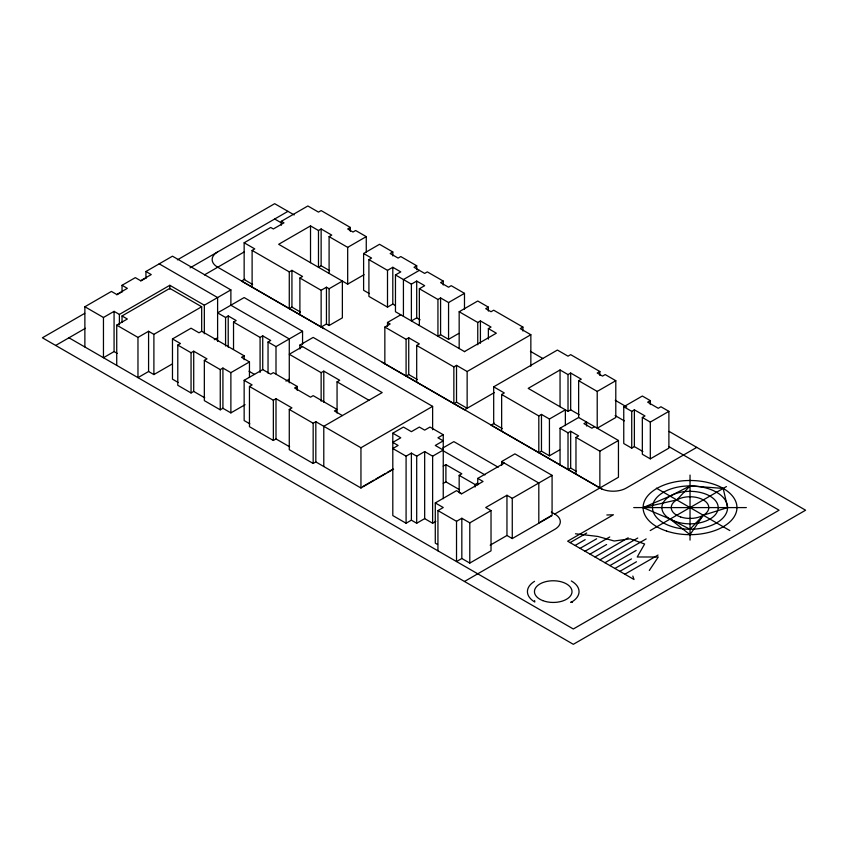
<?xml version="1.0" encoding="UTF-8"?>
<svg xmlns="http://www.w3.org/2000/svg" width="848" height="848" viewBox="0 0 848 848"><rect width="100%" height="100%" fill="white"/><g stroke="black" fill="none" stroke-linecap="round" stroke-linejoin="round"><path stroke-width="1.27" d="M572.368 602.228L571.033 602.398L571.276 601.582M649.314 570.428L658.271 556.998L637.219 556.988L644.628 544.003L630.181 538.819L614.206 541.003L597.681 536.424L575.463 533.784M703.299 515.245L690.028 534.685L670.121 519.082L643.102 507.592L670.121 496.091L690.028 485.915L723.206 488.427L727.573 507.592A37.545 21.677 0 0 1 671.256 526.354A37.545 21.677 0 0 1 671.256 488.819A37.545 21.677 0 0 1 727.573 507.592L703.299 515.245L690.028 529.258L670.121 519.082M690.028 485.915L676.757 499.928L643.102 507.592M84.874 346.98L84.874 306.753L111.417 291.426L116.727 294.489L127.348 288.362L122.038 285.299L122.038 291.786M122.038 285.299L135.309 277.635L140.62 280.699L151.241 274.572L145.93 271.508L145.93 277.996M145.93 271.508L172.473 256.181L230.879 289.899L230.879 305.471M84.736 313.347L42.4 337.79L573.322 644.31L805.6 510.21L669.146 431.431M116.77 294.85L122.494 291.542M140.8 280.974L146.524 277.678M177.423 259.838L274.678 203.69L294.171 214.936M84.874 306.753L103.456 317.481L114.077 311.354L119.388 314.417L169.823 285.299L204.336 305.216L230.879 289.899M55.671 345.454L85.425 328.282M190.1 267.841L287.949 211.353M252.64 284.451L244.15 279.554L244.15 242.772L270.692 227.444L273.353 228.971L283.974 222.844L281.313 221.307L281.313 225.25M281.313 221.307L307.856 205.979L318.477 212.117L321.138 210.58L350.33 227.444L350.33 231.377M122.038 322.441L122.038 315.954L169.823 288.362L201.676 306.753L201.676 331.409M116.727 365.382L116.727 325.144L127.348 319.018L122.038 315.954M204.442 274.89L244.394 251.824M252.11 287.218L252.11 250.425L254.771 248.899L244.15 242.772M329.098 273.416L329.098 236.634L331.748 235.108L321.138 228.971L318.477 230.508L310.516 225.907L278.663 244.298L347.68 284.144L364.078 274.678M116.727 325.144L137.97 337.409L148.58 331.271L153.891 334.345L201.676 306.753M117.257 353.425L114.077 351.581L103.456 357.718L103.456 317.481M244.892 279.119L241.5 281.08L323.788 328.589M350.33 227.444L347.68 228.971L352.991 232.034L355.641 230.508L366.262 236.634L366.262 252.397M178.165 382.459L172.473 379.173L172.473 338.935L191.054 328.208L199.026 332.808L201.676 331.271L244.15 355.8L244.15 359.69M252.11 250.425L289.274 271.89L291.935 270.353L302.556 276.48L299.895 278.017L299.895 314.799M204.771 397.818L193.715 391.437L191.054 392.963L177.783 385.299L177.783 345.072L180.444 343.535L172.473 338.935M302.556 344.256L302.556 331.271L244.15 297.563L217.607 312.88L225.568 317.481L228.218 315.954L236.189 320.544L233.529 322.081L233.529 349.334M329.098 236.634L347.68 247.362L366.262 236.634M329.628 270.66L321.138 265.753L318.477 267.29L318.477 230.508M172.102 364.068L153.891 374.572L148.58 371.509L137.97 377.636L137.97 337.409M177.783 345.072L191.054 352.736L193.715 351.199L206.986 358.863L204.336 360.4L204.336 400.627L220.257 409.828L222.918 408.291L230.879 412.891L245.083 404.687M214.29 339.709L217.607 337.79M369.293 293.567L363.612 290.281L363.612 253.499L379.533 244.298L392.804 251.962L392.804 255.905M395.083 305.386L392.804 304.072L387.504 307.135L368.912 296.408L368.912 259.626L371.572 258.089L363.612 253.499M321.138 290.281L326.448 287.218L329.098 288.744L342.369 281.08L342.369 317.862L329.098 325.526L326.448 324L321.138 327.063L321.138 290.281L299.895 278.017M300.425 312.043L291.935 307.135L289.274 308.672L289.274 271.89M392.804 251.962L390.154 253.499L398.115 258.089L400.775 256.562L416.697 265.753L416.697 269.696M233.529 322.081L260.082 337.409L262.732 335.872L270.692 340.472L268.042 342.009L268.042 373.152M368.912 259.626L387.504 270.353L392.804 267.29L400.775 271.89L395.465 274.953L395.465 311.735L464.64 351.676M204.336 360.4L220.257 369.59L222.918 368.064L230.879 372.654L249.46 361.926L249.46 377.498M244.15 355.8L241.5 357.326L249.46 361.926M268.042 342.009L276.003 346.599L302.556 331.271M416.697 265.753L414.047 267.29L424.668 273.416L427.318 271.89L443.25 281.08L443.25 285.023M419.357 270.353L403.425 279.554L403.425 316.336M299.895 348.963L299.895 345.072L313.166 337.409L432.628 406.372L432.628 429.735M249.842 423.841L244.15 420.555L244.15 380.317L262.732 369.59L270.692 374.191L273.353 372.654L297.245 386.455L297.245 390.345M302.556 346.599L289.274 354.263L321.138 372.654L323.788 371.127L339.719 380.317L337.059 381.854L337.059 412.997M395.465 274.953L411.386 284.144L416.697 281.08L424.668 285.681L419.357 288.744L419.357 325.526M289.656 446.822L276.003 438.946L273.353 440.472L249.46 426.682L249.46 386.455L252.11 384.918L244.15 380.317M443.25 281.08L440.589 282.617L448.56 287.218L451.21 285.681L464.481 293.344L464.481 309.107M285.956 381.091L289.274 379.173M387.504 326.406L387.504 322.463L400.775 314.799M384.844 363.845L384.844 327.063L390.154 324L387.504 322.463M419.357 288.744L437.939 299.471L440.589 297.945L448.56 302.535L464.481 293.344M249.46 386.455L273.353 400.245L276.003 398.708L291.935 407.909L289.274 409.436L289.274 449.673L313.166 463.464L315.827 461.937L360.951 487.992L393.567 469.156M297.245 386.455L294.585 387.981L310.516 397.182L313.166 395.645L337.059 409.436L334.409 410.973L342.369 415.573M420.11 319.834L416.697 317.862L411.386 320.936L411.386 284.144M384.844 327.063L406.086 339.327L408.736 337.79L419.357 343.917L416.697 345.454L416.697 382.236M459.171 348.517L459.171 311.735L477.753 301.008L488.374 307.135L488.374 311.078M458.789 333.412L448.56 339.327L440.589 334.727L437.939 336.253L437.939 299.471M488.374 307.135L485.724 308.672L491.024 311.735L493.684 310.198L522.887 327.063L522.887 331.006M459.171 311.735L477.753 322.463L480.413 320.926L491.024 327.063L488.374 328.589L488.374 339.105M289.274 409.436L313.166 423.237L315.827 421.7L360.951 447.755L432.628 406.372M417.227 379.48L408.736 374.572L406.086 376.109L406.086 339.327M464.481 351.581L496.334 333.19L488.374 328.589M416.697 345.454L453.86 366.908L456.521 365.371L467.142 371.509L530.848 334.727L530.848 366.251M522.887 327.063L520.227 328.589L530.848 334.727M435.808 521.403L432.628 523.237L424.668 518.637L416.697 523.237L411.386 520.174L406.086 523.237L392.804 515.573L392.804 433.19L403.425 427.063L411.386 431.664L419.357 427.063L424.668 430.127L429.968 427.063L443.25 434.727L443.25 498.709M467.142 371.509L467.142 408.291L456.521 402.164L453.86 403.69L453.86 366.908M502.175 428.526L493.684 423.618L493.684 386.836L557.39 350.054L568.012 356.181L570.672 354.644L599.865 371.509L599.865 375.452M494.437 392.529L464.481 409.828L382.194 362.308M501.645 431.282L501.645 394.5L504.306 392.963L493.684 386.836M392.804 433.19L400.775 437.791L392.804 442.391L398.115 445.454L392.804 448.518L406.086 456.182L411.386 453.118L416.697 456.182L424.668 451.581L432.628 456.182L443.25 450.055L435.278 445.454L443.25 440.854L437.939 437.791L443.25 434.727M554.74 514.036L618.446 477.254L618.446 440.472L578.633 417.481L578.633 380.699L581.283 379.173L570.672 373.035L568.012 374.572L560.051 369.972L528.198 388.363L568.012 411.354L570.672 409.828L579.163 414.725M362.944 486.455L373.894 480.138M375.653 479.12L385.511 473.428M387.271 472.41L392.741 469.251M442.804 448.009L453.86 441.628L498.232 467.237M494.405 423.194L491.024 425.145L599.865 487.992L599.865 451.2L575.972 437.409L575.972 474.191M599.865 371.509L597.215 373.035L602.525 376.109L605.175 374.572L615.796 380.699L615.796 417.492L597.215 428.219L597.215 391.426L615.796 380.699M443.25 466.146L445.9 464.619L461.831 473.809L459.171 475.346L459.171 492.582L461.45 493.896M501.645 394.5L538.809 415.955L541.469 414.418L549.43 419.018L565.362 409.828L565.362 425.59M443.25 483.392L445.9 481.855L459.552 489.741M501.645 465.446L501.645 461.545L514.916 453.881L552.08 475.346L552.08 515.573L512.266 538.565L506.956 535.501L490.186 545.179M560.051 465.001L560.051 428.219L578.633 417.481M437.557 544.48L435.278 543.165L435.278 502.928L456.521 490.663L461.831 493.737L483.063 481.473L477.753 478.41L477.753 484.897M477.753 478.41L504.306 463.082M459.171 475.346L475.103 484.537L477.318 483.265M560.051 428.219L568.012 432.809L570.672 431.282L578.633 435.883L575.972 437.409M437.939 550.829L437.939 510.591L443.25 507.528L435.278 502.928M559.669 449.885L549.43 455.8L541.469 451.2L538.809 452.737L538.809 415.955M642.869 451.507L634.378 446.61L631.728 448.136L623.757 443.536L623.757 406.754L642.339 396.027L650.31 400.627L650.31 404.57M594.554 426.682L591.904 428.219L583.943 423.618L586.593 422.081L586.593 426.025M623.757 406.754L631.728 411.354L634.378 409.828L644.999 415.955L642.339 417.481L642.339 454.274L650.31 458.863L668.892 448.136L668.892 411.354L660.921 406.754L658.271 408.291L647.649 402.164L650.31 400.627M456.521 521.319L461.831 518.255L469.792 522.856L491.024 510.591L491.024 550.829L469.792 563.083L461.831 558.493L456.521 561.556L456.521 521.319L437.939 510.591M552.08 475.346L512.266 498.327L506.956 495.264L485.724 507.528L491.024 510.591M576.354 471.35L570.672 468.064L568.012 469.591L568.012 432.809M599.865 451.2L618.446 440.472M642.339 417.481L650.31 422.081L668.892 411.354M540.473 521.902L551.423 515.573M464.481 581.474L554.868 529.29A18.582 10.727 0 0 0 554.868 514.121L551.295 512.054M696.759 447.373L626.28 488.066A18.582 10.727 0 0 1 600.002 488.066M570.11 542.603L586.699 533.032M575.082 545.476L585.173 539.657M580.064 548.359L596.653 538.777M585.035 551.232L609.744 536.964M590.017 554.104L606.606 544.522M594.989 556.977L628.177 537.823M650.204 530.572L726.429 486.572M599.971 559.85L637.76 538.024M604.942 562.722L646.176 538.915M609.924 565.595L636.191 550.437M614.906 568.467L631.495 558.896M619.877 571.34L636.466 561.768M624.859 574.213L658.037 555.058M606.839 515.001L613.411 514.768L567.651 541.194L634.018 579.502L632.82 576.078M633.71 507.592L746.335 507.592M530.392 351.316L543.006 358.598M615.245 400.309L626.714 406.934M578.633 380.699L597.215 391.426M274.678 219.007L281.557 222.982M615.129 415.573L624.298 420.862M669.008 446.673L779.058 510.21L573.322 628.993L68.942 337.79M656.384 488.162L729.842 530.572M601.963 489.052L217.607 267.141A18.582 10.727 0 0 1 217.607 251.962M159.201 263.845L217.607 297.563L217.607 341.437M230.879 305.216L289.274 338.935L289.274 382.819M299.895 345.072L382.194 392.582L323.788 426.3L323.788 466.527M501.645 461.545L538.809 483.01L538.809 523.237M337.059 381.854L368.912 400.245M442.868 450.606L484.961 474.901M249.015 371.254L254.548 374.445M534.622 600.596L534.802 602.038A25.811 14.904 0 0 1 534.547 581.336M690.028 475.071L690.028 540.102M650.31 422.081L650.31 458.863M634.378 409.828L634.378 446.61M631.728 411.354L631.728 448.136M570.672 373.035L570.672 409.828M570.672 431.282L570.672 468.064M568.012 374.572L568.012 411.354M560.051 369.972L560.051 406.754M549.43 419.018L549.43 455.8M541.469 414.418L541.469 451.2M512.266 498.327L512.266 538.565M506.956 495.264L506.956 535.501M480.413 320.926L480.413 343.26M477.753 322.463L477.753 344.797M475.103 484.537L475.103 487.006M469.792 522.856L469.792 563.083M461.831 518.255L461.831 558.493M456.521 365.371L456.521 402.164M448.56 302.535L448.56 339.327M445.9 464.619L445.9 481.855M440.589 297.945L440.589 334.727M432.628 456.182L432.628 523.237M424.668 451.581L424.668 518.637M416.697 281.08L416.697 317.862M416.697 456.182L416.697 523.237M411.386 453.118L411.386 520.174M408.736 337.79L408.736 374.572M406.086 456.182L406.086 523.237M392.804 267.29L392.804 304.072M387.504 270.353L387.504 307.135M360.951 447.755L360.951 487.992M347.68 247.362L347.68 284.144M329.098 288.744L329.098 325.526M326.448 287.218L326.448 324M323.788 371.127L323.788 402.27M321.138 228.971L321.138 265.753M321.138 372.654L321.138 401.21M315.827 421.7L315.827 461.937M313.166 423.237L313.166 463.464M310.516 225.907L310.516 262.689M291.935 270.353L291.935 307.135M276.003 346.599L276.003 373.851M276.003 398.708L276.003 438.946M273.353 400.245L273.353 440.472M262.732 335.872L262.732 369.611M260.082 337.409L260.082 372.442M230.879 372.654L230.879 412.891M228.218 315.954L228.218 347.097M225.568 317.481L225.568 346.037M222.918 368.064L222.918 408.291M220.257 369.59L220.257 409.828M204.336 305.216L204.336 333.773M193.715 351.199L193.715 391.437M191.054 352.736L191.054 392.963M169.823 285.299L169.823 289.189M153.891 334.345L153.891 374.572M148.58 331.271L148.58 371.509M119.388 314.417L119.388 324.795M114.077 311.354L114.077 351.581M571.308 580.965A25.811 14.904 0 0 1 571.033 602.398M542.72 600.585A18.773 10.833 0 0 0 571.965 592.381A18.773 10.833 0 0 0 545.031 581.855A18.773 10.833 0 0 0 542.72 600.585M666.56 531.049A46.926 27.094 0 0 0 736.954 507.592A46.926 27.094 0 0 0 666.56 484.123A46.926 27.094 0 0 0 666.56 531.049M680.637 516.973A18.773 10.833 0 0 0 708.801 507.592A18.773 10.833 0 0 0 680.637 498.2A18.773 10.833 0 0 0 680.637 516.973M675.951 521.668A28.154 16.26 0 0 0 718.182 507.592A28.154 16.26 0 0 0 675.951 493.504A28.154 16.26 0 0 0 675.951 521.668"/></g></svg>
